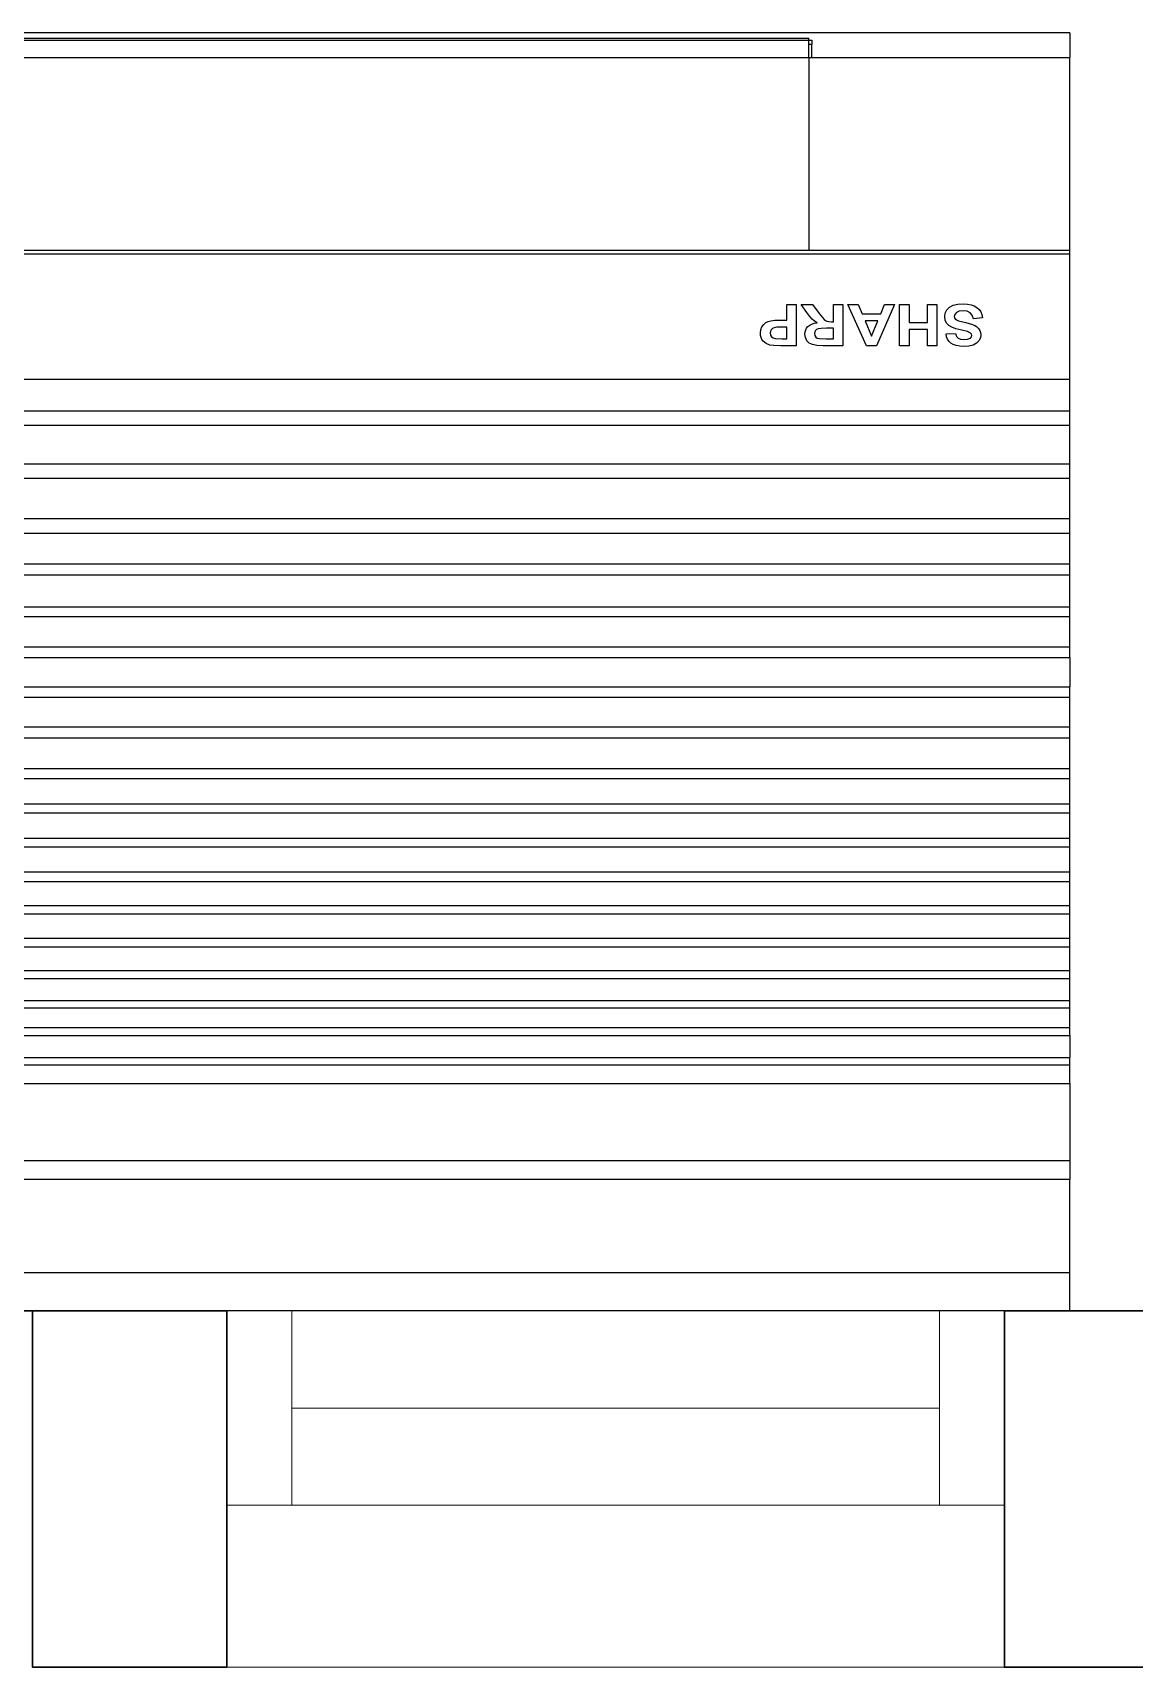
# Model space of a CAD drawing. Header units: inches. Extents: x -86208230 to 200276, y 9267 to 1246656.
# Drawn here: x 134404 to 135254, y 31773 to 33034 of the extents above; entities that cross this region are included whole.
import ezdxf

# ---------------------------------------------------------------- set-up
doc = ezdxf.new("R2010")
doc.units = ezdxf.units.IN
doc.header["$MEASUREMENT"] = 0
doc.layers.add('Edges', color=7, linetype='Continuous')
doc.layers.add('wall', color=8, linetype='Continuous', lineweight=30)
doc.layers.add('WIN', color=8, linetype='Continuous', lineweight=18)

# ---------------------------------------------------------------- blocks, each defined once
blk = doc.blocks.new('AW30')
at = {"layer": 'wall'}
for points in [[(-2473393.4, -914141.5), (-2473243.4, -914141.5), (-2473243.4, -913866.5), (-2473393.4, -913866.5)], [(-2472643.4, -914141.5), (-2472493.4, -914141.5), (-2472493.4, -913866.5), (-2472643.4, -913866.5)]]:
    blk.add_lwpolyline(points, close=True, dxfattribs=at)
at = {"layer": 'WIN', "color": 1}
for p, q in [((-2473243.4, -913866.5), (-2472643.4, -913866.5)), ((-2473193.4, -913941.5), (-2472693.4, -913941.5)), ((-2473218.4, -914016.5), (-2472643.4, -914016.5))]:
    blk.add_line(p, q, dxfattribs=at)
at = {"layer": 'WIN', "color": 2}
blk.add_line((-2473243.4, -914141.5), (-2472643.4, -914141.5), dxfattribs=at)
at = {"layer": 'WIN', "color": 1}
for points in [[(-2473243.4, -914016.5), (-2473193.4, -914016.5), (-2473193.4, -913866.5), (-2473243.4, -913866.5)], [(-2472693.4, -914016.5), (-2472643.4, -914016.5), (-2472643.4, -913866.5), (-2472693.4, -913866.5)]]:
    blk.add_lwpolyline(points, close=True, dxfattribs=at)
blk = doc.blocks.new('air con')
at = {"layer": 'Edges'}
for p, q in [((71.402, 41.898), (152.402, 41.898)), ((71.402, 41.898), (71.402, 41.095)), ((71.402, 41.095), (152.402, 41.095)), ((71.402, 41.095), (71.402, 39.122)), ((71.402, 39.122), (152.402, 39.122)), ((71.402, 38.724), (71.402, 39.122)), ((152.402, 38.724), (71.402, 38.724)), ((71.402, 37.092), (71.402, 38.724)), ((71.402, 37.092), (71.402, 36.701)), ((152.402, 37.092), (71.402, 37.092)), ((152.402, 36.701), (71.402, 36.701)), ((71.402, 36.701), (71.402, 36.542)), ((152.402, 36.542), (71.402, 36.542)), ((71.402, 36.078), (71.402, 36.542)), ((152.402, 36.078), (71.402, 36.078)), ((71.402, 36.078), (71.402, 35.914)), ((152.402, 35.914), (71.402, 35.914)), ((71.402, 35.914), (71.402, 35.493)), ((71.402, 35.493), (71.402, 35.34)), ((152.402, 35.493), (71.402, 35.493)), ((152.402, 35.34), (71.402, 35.34)), ((71.402, 35.34), (71.402, 34.877)), ((152.402, 34.877), (71.402, 34.877)), ((71.402, 34.877), (71.402, 34.709)), ((152.402, 34.709), (71.402, 34.709)), ((71.402, 34.709), (71.402, 34.207)), ((152.402, 34.207), (71.402, 34.207)), ((71.402, 34.207), (71.402, 34.022)), ((71.402, 34.022), (71.402, 33.51)), ((152.402, 34.022), (71.402, 34.022)), ((152.402, 33.51), (71.402, 33.51)), ((71.402, 33.51), (71.402, 33.335)), ((152.402, 33.335), (71.402, 33.335)), ((71.402, 33.335), (71.402, 32.826)), ((152.402, 32.826), (71.402, 32.826)), ((71.402, 32.826), (71.402, 32.625)), ((152.402, 32.625), (71.402, 32.625)), ((71.402, 32.625), (71.402, 32.098)), ((152.402, 32.098), (71.402, 32.098)), ((71.402, 32.098), (71.402, 31.911)), ((152.402, 31.911), (71.402, 31.911)), ((71.402, 31.911), (71.402, 31.378)), ((152.402, 31.378), (71.402, 31.378)), ((71.402, 31.378), (71.402, 31.189)), ((152.402, 31.189), (71.402, 31.189)), ((71.402, 31.189), (71.402, 30.654)), ((152.402, 30.654), (71.402, 30.654)), ((71.402, 30.654), (71.402, 30.439)), ((152.402, 30.439), (71.402, 30.439)), ((71.402, 30.439), (71.402, 29.791)), ((152.402, 29.791), (71.402, 29.791)), ((71.402, 29.791), (71.402, 29.562)), ((71.402, 29.562), (71.402, 28.935)), ((152.402, 29.562), (71.402, 29.562)), ((152.402, 28.935), (71.402, 28.935)), ((71.402, 28.935), (71.402, 28.714)), ((152.402, 28.714), (71.402, 28.714)), ((71.402, 28.092), (71.402, 28.714)), ((152.402, 28.092), (71.402, 28.092)), ((71.402, 28.092), (71.402, 27.871)), ((71.402, 27.871), (71.402, 27.226)), ((152.402, 27.871), (71.402, 27.871)), ((152.402, 27.226), (71.402, 27.226)), ((71.402, 27.226), (71.402, 27.024)), ((71.402, 27.024), (71.402, 26.349)), ((152.402, 27.024), (71.402, 27.024)), ((152.402, 26.349), (71.402, 26.349)), ((71.402, 26.349), (71.402, 26.117)), ((152.402, 26.117), (71.402, 26.117)), ((71.402, 26.117), (71.402, 25.469)), ((152.402, 25.469), (71.402, 25.469)), ((71.402, 25.469), (71.402, 25.162)), ((152.402, 25.162), (71.402, 25.162)), ((71.402, 25.162), (71.402, 24.304)), ((152.402, 24.304), (71.402, 24.304)), ((71.402, 24.304), (71.402, 24.002)), ((152.402, 24.002), (71.402, 24.002)), ((71.402, 24.002), (71.402, 23.184)), ((71.402, 23.184), (71.402, 22.883)), ((152.402, 23.184), (71.402, 23.184)), ((152.402, 22.883), (71.402, 22.883)), ((71.402, 22.883), (71.402, 22.213)), ((152.402, 22.213), (71.402, 22.213)), ((71.402, 22.213), (71.402, 19.568)), ((73.326, 21.406), (73.378, 21.457)), ((73.378, 21.457), (73.448, 21.494)), ((73.448, 21.494), (73.537, 21.517)), ((73.537, 21.517), (73.642, 21.525)), ((73.642, 21.525), (73.729, 21.52)), ((73.729, 21.52), (73.804, 21.507)), ((73.804, 21.507), (73.868, 21.484)), ((73.868, 21.484), (73.921, 21.453)), ((73.921, 21.453), (73.962, 21.414)), ((73.962, 21.414), (73.992, 21.369)), ((74.215, 20.639), (74.215, 21.51)), ((74.215, 21.51), (74.413, 21.51)), ((74.413, 21.51), (74.413, 21.167)), ((74.802, 21.167), (74.802, 21.51)), ((74.802, 21.51), (75.001, 21.51)), ((75.001, 21.51), (75.001, 20.639)), ((75.106, 20.639), (75.489, 21.51)), ((75.489, 21.51), (75.699, 21.51)), ((75.699, 21.51), (76.093, 20.639)), ((76.199, 20.639), (76.199, 21.51)), ((76.199, 21.51), (76.616, 21.51)), ((76.616, 21.51), (76.752, 21.504)), ((76.752, 21.504), (76.845, 21.486)), ((76.845, 21.486), (76.91, 21.454)), ((76.91, 21.454), (76.96, 21.403)), ((77.19, 20.639), (77.19, 21.51)), ((77.19, 21.51), (77.508, 21.51)), ((77.508, 21.51), (77.658, 21.506)), ((77.658, 21.506), (77.744, 21.497)), ((77.744, 21.497), (77.822, 21.465)), ((77.822, 21.465), (77.886, 21.411)), ((77.886, 21.411), (77.911, 21.376)), ((73.283, 21.282), (73.294, 21.346)), ((73.289, 21.232), (73.283, 21.282)), ((73.306, 21.186), (73.289, 21.232)), ((73.294, 21.346), (73.326, 21.406)), ((73.334, 21.144), (73.306, 21.186)), ((73.374, 21.106), (73.334, 21.144)), ((73.412, 21.082), (73.374, 21.106)), ((73.462, 21.059), (73.412, 21.082)), ((73.481, 21.324), (73.473, 21.293)), ((73.473, 21.293), (73.48, 21.265)), ((73.48, 21.265), (73.502, 21.241)), ((73.504, 21.347), (73.481, 21.324)), ((73.502, 21.241), (73.567, 21.212)), ((73.563, 21.371), (73.504, 21.347)), ((73.64, 21.379), (73.563, 21.371)), ((73.567, 21.212), (73.685, 21.182)), ((73.713, 21.372), (73.64, 21.379)), ((73.685, 21.182), (73.811, 21.152)), ((73.766, 21.35), (73.713, 21.372)), ((73.8, 21.311), (73.766, 21.35)), ((73.82, 21.253), (73.8, 21.311)), ((73.811, 21.152), (73.899, 21.12)), ((74.019, 21.261), (73.82, 21.253)), ((73.899, 21.12), (73.961, 21.081)), ((73.961, 21.081), (74.008, 21.031)), ((73.992, 21.369), (74.011, 21.318)), ((74.011, 21.318), (74.019, 21.261)), ((74.413, 21.167), (74.802, 21.167)), ((75.592, 21.306), (75.459, 20.983)), ((75.727, 20.983), (75.592, 21.306)), ((76.552, 21.362), (76.397, 21.362)), ((76.397, 21.362), (76.397, 21.141)), ((76.397, 21.141), (76.544, 21.141)), ((76.544, 21.141), (76.66, 21.144)), ((76.697, 21.359), (76.552, 21.362)), ((76.66, 21.144), (76.722, 21.152)), ((76.74, 21.347), (76.697, 21.359)), ((76.722, 21.152), (76.754, 21.167)), ((76.772, 21.325), (76.74, 21.347)), ((76.754, 21.167), (76.778, 21.189)), ((76.791, 21.294), (76.772, 21.325)), ((76.778, 21.189), (76.793, 21.218)), ((76.798, 21.254), (76.791, 21.294)), ((76.793, 21.218), (76.798, 21.254)), ((76.901, 21.075), (76.856, 21.052)), ((76.938, 21.104), (76.901, 21.075)), ((76.966, 21.138), (76.938, 21.104)), ((76.96, 21.403), (76.992, 21.338)), ((76.986, 21.176), (76.966, 21.138)), ((76.999, 21.219), (76.986, 21.176)), ((76.992, 21.338), (77.003, 21.266)), ((77.003, 21.266), (76.999, 21.219)), ((77.388, 21.362), (77.388, 21.115)), ((77.484, 21.362), (77.388, 21.362)), ((77.388, 21.115), (77.497, 21.115)), ((77.627, 21.356), (77.484, 21.362)), ((77.497, 21.115), (77.595, 21.119)), ((77.595, 21.119), (77.654, 21.129)), ((77.671, 21.343), (77.627, 21.356)), ((77.654, 21.129), (77.689, 21.146)), ((77.707, 21.318), (77.671, 21.343)), ((77.689, 21.146), (77.716, 21.172)), ((77.731, 21.283), (77.707, 21.318)), ((77.716, 21.172), (77.733, 21.203)), ((77.738, 21.239), (77.731, 21.283)), ((77.733, 21.203), (77.738, 21.239)), ((77.91, 21.107), (77.873, 21.058)), ((77.935, 21.168), (77.91, 21.107)), ((77.911, 21.376), (77.929, 21.336)), ((77.929, 21.336), (77.939, 21.291)), ((77.943, 21.242), (77.935, 21.168)), ((77.939, 21.291), (77.943, 21.242)), ((73.247, 20.922), (73.441, 20.939)), ((73.262, 20.853), (73.247, 20.922)), ((73.287, 20.793), (73.262, 20.853)), ((73.322, 20.742), (73.287, 20.793)), ((73.367, 20.7), (73.322, 20.742)), ((73.441, 20.939), (73.467, 20.864)), ((73.598, 21.02), (73.462, 21.059)), ((73.467, 20.864), (73.511, 20.812)), ((73.511, 20.812), (73.574, 20.782)), ((73.574, 20.782), (73.655, 20.772)), ((73.757, 20.982), (73.598, 21.02)), ((73.655, 20.772), (73.739, 20.781)), ((73.739, 20.781), (73.8, 20.808)), ((73.8, 20.965), (73.757, 20.982)), ((73.828, 20.944), (73.8, 20.965)), ((73.8, 20.808), (73.836, 20.847)), ((73.843, 20.92), (73.828, 20.944)), ((73.836, 20.847), (73.848, 20.892)), ((73.848, 20.892), (73.843, 20.92)), ((74, 20.752), (73.943, 20.695)), ((74.035, 20.82), (74, 20.752)), ((74.008, 21.031), (74.037, 20.968)), ((74.047, 20.892), (74.035, 20.82)), ((74.037, 20.968), (74.047, 20.892)), ((74.802, 21.02), (74.413, 21.02)), ((74.413, 21.02), (74.413, 20.639)), ((74.802, 20.639), (74.802, 21.02)), ((75.398, 20.837), (75.317, 20.639)), ((75.791, 20.837), (75.398, 20.837)), ((75.459, 20.983), (75.727, 20.983)), ((75.877, 20.639), (75.791, 20.837)), ((76.437, 21.002), (76.397, 21.002)), ((76.397, 21.002), (76.397, 20.639)), ((76.496, 21), (76.437, 21.002)), ((76.537, 20.993), (76.496, 21)), ((76.568, 20.979), (76.537, 20.993)), ((76.597, 20.956), (76.568, 20.979)), ((76.702, 20.828), (76.597, 20.956)), ((76.845, 20.639), (76.702, 20.828)), ((76.804, 21.034), (76.743, 21.023)), ((76.743, 21.023), (76.802, 20.988)), ((76.802, 20.988), (76.849, 20.95)), ((76.856, 21.052), (76.804, 21.034)), ((76.849, 20.95), (76.899, 20.895)), ((76.899, 20.895), (76.962, 20.809)), ((76.962, 20.809), (77.082, 20.639)), ((77.518, 20.967), (77.388, 20.967)), ((77.388, 20.967), (77.388, 20.639)), ((77.637, 20.97), (77.518, 20.967)), ((77.724, 20.98), (77.637, 20.97)), ((77.776, 20.995), (77.724, 20.98)), ((77.827, 21.021), (77.776, 20.995)), ((77.873, 21.058), (77.827, 21.021)), ((73.422, 20.666), (73.367, 20.7)), ((73.488, 20.642), (73.422, 20.666)), ((73.565, 20.628), (73.488, 20.642)), ((73.653, 20.623), (73.565, 20.628)), ((73.771, 20.631), (73.653, 20.623)), ((73.867, 20.655), (73.771, 20.631)), ((73.943, 20.695), (73.867, 20.655)), ((74.413, 20.639), (74.215, 20.639)), ((75.001, 20.639), (74.802, 20.639)), ((75.317, 20.639), (75.106, 20.639)), ((76.093, 20.639), (75.877, 20.639)), ((76.397, 20.639), (76.199, 20.639)), ((77.082, 20.639), (76.845, 20.639)), ((77.388, 20.639), (77.19, 20.639)), ((152.402, 19.568), (71.402, 19.568)), ((71.402, 19.568), (71.402, 19.493)), ((152.402, 19.493), (71.402, 19.493)), ((71.402, 19.493), (71.402, 15.42)), ((76.921, 15.42), (76.921, 19.493)), ((76.921, 18.47), (76.921, 18.812)), ((76.921, 18.133), (76.921, 18.47)), ((76.921, 17.803), (76.921, 18.133)), ((76.921, 17.48), (76.921, 17.803)), ((76.921, 17.163), (76.921, 17.48)), ((76.921, 16.853), (76.921, 17.163)), ((76.921, 16.551), (76.921, 16.853)), ((76.921, 16.256), (76.921, 16.551)), ((76.921, 15.969), (76.921, 16.256)), ((76.921, 15.69), (76.921, 15.969)), ((76.921, 15.42), (76.921, 15.69)), ((76.855, 15.42), (71.402, 15.42)), ((71.402, 14.898), (71.402, 15.42)), ((76.921, 15.42), (76.855, 15.42)), ((76.855, 15.42), (76.855, 15.142)), ((76.921, 15.42), (76.921, 15.142)), ((146.421, 15.42), (76.921, 15.42)), ((71.402, 14.898), (152.402, 14.898)), ((76.921, 15.142), (76.855, 15.142)), ((76.855, 15.051), (76.855, 15.142)), ((76.921, 15.051), (76.855, 15.051)), ((76.921, 15.142), (76.921, 15.051)), ((146.421, 15.051), (76.921, 15.051)), ((76.921, 15.051), (76.921, 15.012)), ((146.421, 15.012), (76.921, 15.012))]:
    blk.add_line(p, q, dxfattribs=at)
blk = doc.blocks.new('1.5HP AIR CONDITION')
at = {"xscale": 36.51607049631966, "yscale": 36.51607049631966, "zscale": 36.51607049631966}
blk.add_blockref('air con', (-4086.2, -544), dxfattribs=at)

msp = doc.modelspace()

# ---------------------------------------------------------------- linework, layer by layer
at = {"layer": 'wall'}
msp.add_line((134103.7, 32048.1), (134553.7, 32048.1), dxfattribs=at)

# ---------------------------------------------------------------- block references
at = {"rotation": 180}
msp.add_blockref('1.5HP AIR CONDITION', (133725.4, 33034), dxfattribs=at)
at = {"layer": 'WIN', "xscale": -1}
msp.add_blockref('AW30', (-2338089.7, 945914.6), dxfattribs=at)

doc.saveas('drawing.dxf')
